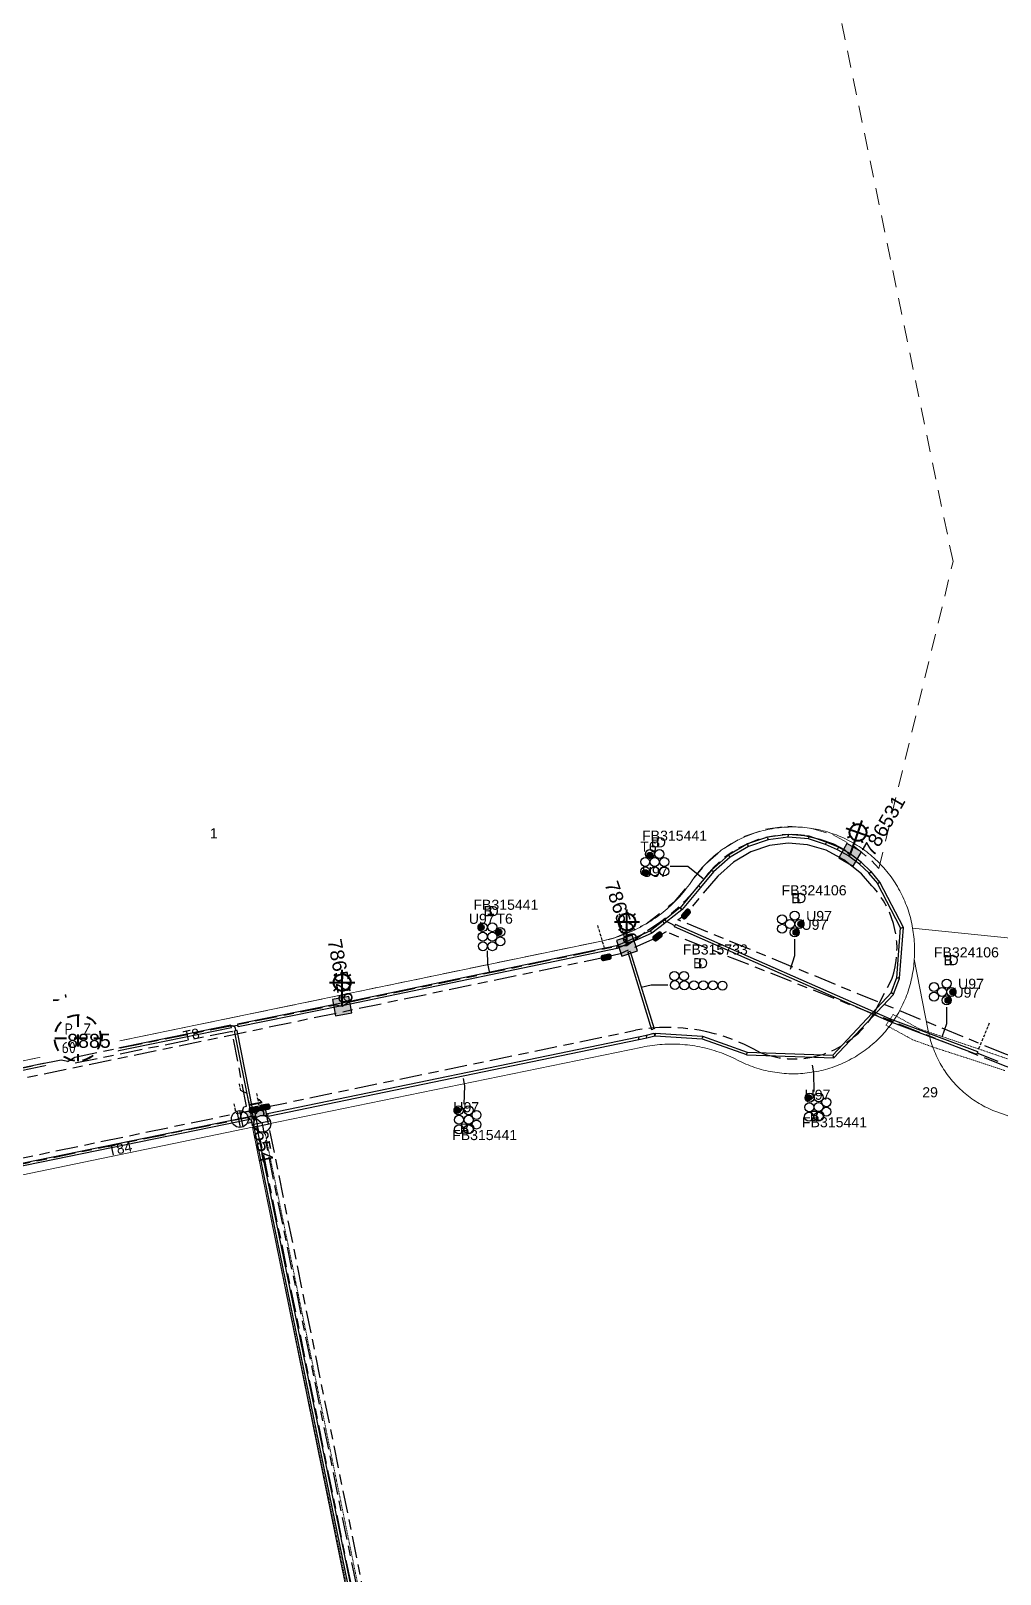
# Model space of a CAD drawing. Header units: metres. Extents: x 292510 to 295946, y 6251475 to 6256272.
# Drawn here: x 294579.1 to 294752, y 6255096.2 to 6255371.5 of the extents above; entities that cross this region are included whole.
import ezdxf
from ezdxf.enums import TextEntityAlignment as Align

# ---------------------------------------------------------------- set-up
doc = ezdxf.new("R2010")
doc.units = ezdxf.units.M
for name, pattern in [('Cable Exist UG', [8.2, 4, -1.2, 1.8, -1.2]), ('Dash', [5, 3, -2]), ('DASHED', [0.75, 0.5, -0.25]), ('HIDDEN', [0.375, 0.25, -0.125]), ('HIDDEN2', [0.1875, 0.125, -0.0625])]:
    doc.linetypes.add(name, pattern=pattern)
doc.layers.get('0').update_dxf_attribs({"color": 6})
for name, color, linetype, lineweight in [('Cadastre Developer_SP_EXT', 9, 'Continuous', 5), ('Cadastre Land Parcels_SP_EXT', 7, 'Continuous', 5), ('Cadastre Other Property_SP_EXT', 9, 'HIDDEN', 5)]:
    doc.layers.add(name, color=color, linetype=linetype, lineweight=lineweight)
for name, color, linetype in [('Duct_SP_EXT', 7, 'Continuous'), ('Equip_HV_EXT', 7, 'Continuous'), ('Equip_LV_EXT', 7, 'Continuous'), ('Equip_SL_EXT', 7, 'Continuous'), ('Equip_SP_SL_EXT', 7, 'Continuous'), ('Mains_HV_EXT', 7, 'Continuous'), ('Mains_LV_EXT', 7, 'Continuous'), ('Mains_SL_EXT', 7, 'Continuous'), ('SupportsUG_SP_LV_EXT', 7, 'Continuous'), ('SupportsUG_SP_LV_SL_EXT', 7, 'Continuous'), ('Trench_SP_EXT', 7, 'Continuous')]:
    doc.layers.add(name, color=color, linetype=linetype)
doc.layers.add('UNKNOWN_FEATURES', color=1, linetype='DASHED', plot=False)
doc.styles.add('COLUMN_LABEL', font='arial.ttf')
doc.styles.add('iecARIAL', font='arial.ttf', dxfattribs={"height": 2})
doc.styles.add('IESYMBOL1', font='isocp.shx')
doc.styles.add('POLE_LABEL', font='arial.ttf')
doc.styles.add('SLCP_LABEL', font='arial.ttf', dxfattribs={"height": 3.5})
doc.styles.get("Standard").update_dxf_attribs({"font": 'arial.ttf'})

# ---------------------------------------------------------------- blocks, each defined once
blk = doc.blocks.new('COLUMN_EXT')
blk.add_hatch(color=256).paths.add_polyline_path([(-1.49, 1.48), (-1.49, -1.49), (1.48, -1.49), (1.48, 1.48)])
blk.add_lwpolyline([(-1.49, -1.49), (1.48, -1.49), (1.48, 1.48), (-1.49, 1.48)], close=True)
for tag, height, style, flags, p in [('ASSET_NUM', 2.5, 'COLUMN_LABEL', 8, (2, 2)), ('STRUCTURE_PLANT_NUMBER', 0.2, 'POLE_LABEL', 9, (1.81, 0.03)), ('STREET_CODE', 0.2, 'COLUMN_LABEL', 9, (1.81, -0.2))]:
    blk.add_attdef(tag, text='', height=height, dxfattribs=dict(style=style, flags=flags)).set_placement(p, align=Align.MIDDLE_LEFT)
at = {"flags": 1}
blk.add_attdef('Z', (1.81, -2.35), '', height=0.2, dxfattribs=at)
at = {"flags": 9}
for tag, p in [('COLUMN_TYPE', (1.81, -0.4)), ('OWNED_BY', (1.81, -0.6)), ('STATE', (1.81, -0.8)), ('USAGE', (1.81, -1)), ('STREETNAME', (1.81, -1.6)), ('SUBURB', (1.81, -1.8)), ('LEGEND', (1.81, -1.2)), ('LOCATION', (1.81, -1.4)), ('NOTES', (1.81, -2))]:
    blk.add_attdef(tag, text='', height=0.2, dxfattribs=at).set_placement(p, align=Align.MIDDLE_LEFT)
blk = doc.blocks.new('PILLAR_EXT')
blk.add_hatch(color=256).paths.add_polyline_path([(-2.475, 0.99), (-2.475, -0.99), (2.475, -0.99), (2.475, 0.99)])
blk.add_lwpolyline([(-2.475, -0.99), (2.475, -0.99), (2.475, 0.99), (-2.475, 0.99)], close=True)
at = {"style": 'iecARIAL', "flags": 8}
blk.add_attdef('ASSET_NUM', (1.5, 3.5), '', height=2.5, dxfattribs=at)
for tag, p, flags in [('OWNED_BY', (0, -0.2), 9), ('STATE', (0, -0.4), 9), ('SUPPORT_TYPE', (0, -0.6), 9), ('STREETNAME', (0, -1.8), 9), ('SUBURB', (0, -2), 1), ('USAGE', (0, -0.8), 9), ('LEGEND', (0, -1), 9), ('LOCATION', (0, -1.2), 9), ('NOTES', (0, -1.4), 9), ('PARENT', (0, -1.6), 9)]:
    blk.add_attdef(tag, p, '', height=0.2, dxfattribs=dict(flags=flags))
blk = doc.blocks.new('DUCT_EXT')
blk.add_circle((0, 0.8), 0.8)
at = {"flags": 1}
blk.add_attdef('Z', (0, 0), '', height=0.2, dxfattribs=at)
at = {"flags": 9}
for tag, p in [('DUCT_CODE', (0, 0)), ('XSECT_TYPE', (0, -0.2)), ('STATE', (0, -0.6)), ('FB_REFERENCE', (0, -0.4)), ('NOTES', (0, -0.8))]:
    blk.add_attdef(tag, text='', height=0.2, dxfattribs=at).set_placement(p, align=Align.MIDDLE_LEFT)
blk = doc.blocks.new('SL_LANTERN_EXT')
at = {"lineweight": 40}
for p, q in [((-1.46, 5.68), (-1.06, 5.28)), ((0, 1.97), (0, 6.47)), ((1.46, 5.68), (1.06, 5.28)), ((-2.25, 4.22), (2.25, 4.22)), ((-1.46, 2.76), (-1.06, 3.16)), ((1.46, 2.76), (1.06, 3.16)), ((0, 0), (0, 2.72))]:
    blk.add_line(p, q, dxfattribs=at)
blk.add_circle((0, 4.22), 1.5, dxfattribs=at)
at = {"style": 'iecARIAL', "flags": 9}
blk.add_attdef('ASSET_NUM', (1.5, 1.5), '', height=2.5, dxfattribs=at)
for tag, p, height, flags in [('OPERATING_VOLTAGE', (0.98, -1.65), 0.2, 9), ('ORIENTATION', (0.98, -1.85), 0.2, 9), ('OWNED_BY', (0.98, -2.05), 0.2, 9), ('STATE', (0.98, -2.25), 0.2, 9), ('CONSTRUCTED_VOLTAGE', (0.98, -0.65), 0.2, 9), ('CONTROL_TYPE', (0.98, -0.85), 0.2, 9), ('LANTERN_PURPOSE', (0.98, -1.05), 0.2, 9), ('LANTERN_TYPE', (0.98, -1.25), 0.2, 9), ('NO_PHASES', (0.98, -1.45), 0.2, 9), ('USAGE', (0.98, -2.45), 0.2, 9), ('CEXIST', (0.98, -2.65), 0.2, 9), ('CNEW', (0.98, -2.85), 0.2, 9), ('LNUMBER', (2.18, -3.25), 2.5, 8), ('CNUMBER', (0.98, -3.05), 0.2, 9), ('CREMOVE', (0.98, -3.25), 0.2, 9), ('CREPLACE', (0.98, -3.45), 0.2, 9), ('LKINGHEIGHT', (0.98, -3.65), 0.2, 9), ('LBRACKET', (0.98, -3.85), 0.2, 9), ('LBRACKETVOCAB', (0.98, -4.05), 0.2, 9), ('LCATEGORY', (0.98, -4.25), 0.2, 9), ('LCHARGE1', (0.98, -4.45), 0.2, 9), ('LCHARGE1PERCENT', (0.98, -4.65), 0.2, 9), ('LCHARGE2', (0.98, -4.85), 0.2, 9), ('LCHARGE2PERCENT', (0.98, -5.05), 0.2, 9), ('LCHARGE3', (0.98, -5.25), 0.2, 9), ('LCHARGE3PERCENT', (0.98, -5.45), 0.2, 9), ('LEXIST', (0.98, -5.65), 0.2, 9), ('LLAMP', (0.98, -5.85), 0.2, 9), ('LLAMPVOCAB', (0.98, -6.05), 0.2, 9), ('LMAST', (0.98, -6.25), 0.2, 9), ('LMASTVOCAB', (0.98, -6.45), 0.2, 9), ('LNEW', (0.98, -6.65), 0.2, 9), ('LANTNUMBER', (0.98, -6.85), 0.2, 9), ('LOUTREACH', (0.98, -7.25), 0.2, 9), ('LOUTREACHVOCAB', (0.98, -7.45), 0.2, 9), ('LRATECODE', (0.98, -7.65), 0.2, 9), ('LREMOVE', (0.98, -7.85), 0.2, 9), ('LREPLACE', (0.98, -8.05), 0.2, 9), ('LTYPE', (0.98, -8.25), 0.2, 9), ('LTYPEVOCAB', (0.98, -8.45), 0.2, 9), ('STREETNAME', (0.98, -9.25), 0.2, 9), ('SUBURB', (0.98, -9.45), 0.2, 1), ('LEGEND', (0.98, -8.65), 0.2, 9), ('LOCATION', (0.98, -8.85), 0.2, 9), ('NOTES', (0.98, -9.05), 0.2, 9)]:
    blk.add_attdef(tag, p, '', height=height, dxfattribs=dict(flags=flags))
blk = doc.blocks.new('HV_STJ_EXT')
h = blk.add_hatch(color=256)
edge = h.paths.add_edge_path()
edge.add_ellipse((-0.59, 0.13), major_axis=(0.226, 0.226), ratio=1, start_angle=45, end_angle=135)
edge.add_line((-0.91, 0.13), (-0.91, -0.13))
edge.add_ellipse((-0.59, -0.13), major_axis=(0.226, 0.226), ratio=1, start_angle=135, end_angle=225)
edge.add_line((-0.59, -0.45), (0.59, -0.45))
edge.add_ellipse((0.59, -0.13), major_axis=(-0.226, 0.226), ratio=1, start_angle=135, end_angle=225)
edge.add_line((0.91, -0.13), (0.91, 0.13))
edge.add_ellipse((0.59, 0.13), major_axis=(-0.226, 0.226), ratio=1, start_angle=225, end_angle=315)
edge.add_line((0.59, 0.45), (-0.59, 0.45))
blk.add_lwpolyline([(-0.91, 0.13), (-0.91, -0.13, 0.414214), (-0.59, -0.45), (0.59, -0.45, 0.414214), (0.91, -0.13), (0.91, 0.13, 0.414214), (0.59, 0.45), (-0.59, 0.45, 0.414214)], format="xyb", close=True)
for tag, flags, p in [('ORIENTATION', 9, (1.5, 0)), ('Z', 1, (1.5, -0.8)), ('USAGE', 9, (1.5, -0.2)), ('LEGEND', 9, (1.5, -0.4)), ('NOTES', 9, (1.5, -0.6))]:
    blk.add_attdef(tag, text='', height=0.2, dxfattribs=dict(flags=flags)).set_placement(p, align=Align.MIDDLE_LEFT)
blk = doc.blocks.new('LV_UG_LINKS_CLOSED_EXT')
blk.add_wipeout([(-1.06, 1.06), (-1.18, 0.92), (-1.29, 0.76), (-1.37, 0.59), (-1.43, 0.42), (-1.48, 0.23), (-1.49, 0.05), (-1.49, -0.14), (-1.46, -0.33), (-1.41, -0.51), (-1.33, -0.68), (-1.24, -0.84), (-1.12, -0.99), (-0.99, -1.12), (-0.84, -1.24), (-0.68, -1.33), (-0.51, -1.41), (-0.33, -1.46), (-0.14, -1.49), (0.05, -1.49), (0.23, -1.48), (0.42, -1.43), (0.59, -1.37), (0.76, -1.29), (0.92, -1.18), (1.06, -1.06), (1.18, -0.92), (1.29, -0.76), (1.37, -0.59), (1.43, -0.42), (1.48, -0.23), (1.49, -0.05), (1.49, 0.14), (1.46, 0.33), (1.41, 0.51), (1.33, 0.68), (1.24, 0.84), (1.12, 0.99), (0.99, 1.12), (0.84, 1.24), (0.68, 1.33), (0.51, 1.41), (0.33, 1.46), (0.14, 1.49), (-0.05, 1.49), (-0.23, 1.48), (-0.42, 1.43), (-0.59, 1.37), (-0.76, 1.29), (-0.92, 1.18)])
for p, q in [((-0.25, -1.48), (-0.25, 1.48)), ((0.25, -1.48), (0.25, 1.48))]:
    blk.add_line(p, q)
blk.add_circle((0, 0), 1.5)
at = {"flags": 9}
for tag, p in [('ACTUAL_STATUS', (0, 0)), ('CONSTRUCTED_VOLTAGE', (0, -0.2)), ('OPERATING_VOLTAGE', (0, -0.6)), ('ORIENTATION', (0, -0.8)), ('STATE', (0, -1)), ('SWITCH_TYPE', (0, -1.2)), ('NO_PHASES', (0, -0.4)), ('USAGE', (0, -1.4)), ('NOTES', (0, -1.6))]:
    blk.add_attdef(tag, text='', height=0.2, dxfattribs=at).set_placement(p, align=Align.MIDDLE_LEFT)
at = {"flags": 1}
blk.add_attdef('Z', (0, 0), '', height=0.2, dxfattribs=at)
blk = doc.blocks.new('CABLE_LARGE_EXT')
h = blk.add_hatch(color=256)
edge = h.paths.add_edge_path()
edge.add_arc((0, 0.55), 0.55, 0, 360)
blk.add_circle((0, 0.55), 0.55)
at = {"flags": 1}
blk.add_attdef('Z', (0, 0), '', height=0.2, dxfattribs=at)
at = {"flags": 9}
for tag, p in [('COND_CODE', (0, 0)), ('STATE', (0, -0.4)), ('XSECT_SIZE', (0, -0.6)), ('FB_REFERENCE', (0, -0.2)), ('NOTES', (0, -0.8))]:
    blk.add_attdef(tag, text='', height=0.2, dxfattribs=at).set_placement(p, align=Align.MIDDLE_LEFT)
blk = doc.blocks.new('SLCP_ZELL_EXT')
blk.add_wipeout([(-0.24, 7.5), (-0.71, 7.47), (-1.17, 7.41), (-1.64, 7.32), (-2.09, 7.21), (-2.54, 7.06), (-2.98, 6.89), (-3.41, 6.69), (-3.82, 6.46), (-4.22, 6.21), (-4.6, 5.93), (-4.96, 5.63), (-5.31, 5.31), (-5.63, 4.96), (-5.93, 4.6), (-6.21, 4.22), (-6.46, 3.82), (-6.69, 3.41), (-6.89, 2.98), (-7.06, 2.54), (-7.21, 2.09), (-7.32, 1.64), (-7.41, 1.17), (-7.47, 0.71), (-7.5, 0.24), (-7.5, -0.24), (-7.47, -0.71), (-7.41, -1.17), (-7.32, -1.64), (-7.21, -2.09), (-7.06, -2.54), (-6.89, -2.98), (-6.69, -3.41), (-6.46, -3.82), (-6.21, -4.22), (-5.93, -4.6), (-5.63, -4.96), (-5.31, -5.31), (-4.96, -5.63), (-4.6, -5.93), (-4.22, -6.21), (-3.82, -6.46), (-3.41, -6.69), (-2.98, -6.89), (-2.54, -7.06), (-2.09, -7.21), (-1.64, -7.32), (-1.17, -7.41), (-0.71, -7.47), (-0.24, -7.5), (0.24, -7.5), (0.71, -7.47), (1.17, -7.41), (1.64, -7.32), (2.09, -7.21), (2.54, -7.06), (2.98, -6.89), (3.41, -6.69), (3.82, -6.46), (4.22, -6.21), (4.6, -5.93), (4.96, -5.63), (5.31, -5.31), (5.63, -4.96), (5.93, -4.6), (6.21, -4.22), (6.46, -3.82), (6.69, -3.41), (6.89, -2.98), (7.06, -2.54), (7.21, -2.09), (7.32, -1.64), (7.41, -1.17), (7.47, -0.71), (7.5, -0.24), (7.5, 0.24), (7.47, 0.71), (7.41, 1.17), (7.32, 1.64), (7.21, 2.09), (7.06, 2.54), (6.89, 2.98), (6.69, 3.41), (6.46, 3.82), (6.21, 4.22), (5.93, 4.6), (5.63, 4.96), (5.31, 5.31), (4.96, 5.63), (4.6, 5.93), (4.22, 6.21), (3.82, 6.46), (3.41, 6.69), (2.98, 6.89), (2.54, 7.06), (2.09, 7.21), (1.64, 7.32), (1.17, 7.41), (0.71, 7.47), (0.24, 7.5)])
at = {"linetype": 'Dash', "lineweight": 40, "ltscale": 0.7}
for p, q in [((0, 4.11), (0, -4.11)), ((-4.11, 0), (4.11, 0))]:
    blk.add_line(p, q, dxfattribs=at)
blk.add_circle((0, 0), 4.11, dxfattribs=at)
at = {"lineweight": 40, "style": 'IESYMBOL1'}
for s, p in [('P', (-1.6, 0)), ('Z', (1.7, 0)), ('60', (-1.61, -3.31))]:
    blk.add_text(s, height=2, dxfattribs=at).set_placement(p, align=Align.BOTTOM_CENTER)
at = {"style": 'SLCP_LABEL'}
for tag, height, flags, p in [('ASSET_NUM', 2.5, 8, (2, 2)), ('STREET_CODE', 0.2, 9, (0, -0.2))]:
    blk.add_attdef(tag, text='', height=height, dxfattribs=dict(at, flags=flags)).set_placement(p, align=Align.MIDDLE_LEFT)
at = {"flags": 1}
blk.add_attdef('Z', (0, 0), '', height=0.2, dxfattribs=at)
at = {"flags": 9}
for tag, p in [('CONSTRUCTED_VOLTAGE', (0, -0.4)), ('CONTROL_TYPE', (0, -0.6)), ('OPERATING_VOLTAGE', (0, -1)), ('ORIENTATION', (0, -1.2)), ('OWNED_BY', (0, -1.4)), ('STATE', (0, -2)), ('NO_PHASES', (0, -0.8)), ('USAGE', (0, -1.6)), ('LOCATION', (0, -1.8)), ('NOTES', (0, -2.2))]:
    blk.add_attdef(tag, text='', height=0.2, dxfattribs=at).set_placement(p, align=Align.MIDDLE_LEFT)

msp = doc.modelspace()

# ---------------------------------------------------------------- linework, layer by layer
at = {"layer": 'Cadastre Developer_SP_EXT', "linetype": 'Dash'}
msp.add_lwpolyline([(294395.44, 6255437.44), (294446.78, 6255182.6), (294446.78, 6255182.6, 0.364649), (294471.38, 6255165.77), (294471.38, 6255165.77), (294680.88, 6255209.16), (294683.21, 6255209.72), (294688.83, 6255212.22), (294693.84, 6255216.16), (294699.43, 6255222.86), (294702.66, 6255225.69), (294706.27, 6255227.81), (294710.13, 6255229.14), (294714.13, 6255229.65), (294718.15, 6255229.32), (294722.06, 6255228.15), (294725.76, 6255226.19), (294729.11, 6255223.5), (294730.33, 6255222.11), (294743.57, 6255276.87), (294743.57, 6255276.87), (294716.58, 6255407.29)], format="xyb", dxfattribs=at)
at = {"layer": 'Cadastre Land Parcels_SP_EXT', "linetype": 'Continuous'}
for points in [[(294472.19, 6255165.98), (294680.88, 6255209.16), (294681.33, 6255209.26), (294681.77, 6255209.36), (294682.21, 6255209.47), (294682.65, 6255209.59), (294683.08, 6255209.71), (294683.52, 6255209.85), (294683.95, 6255209.99), (294684.37, 6255210.14), (294684.8, 6255210.3), (294685.22, 6255210.46), (294685.64, 6255210.63), (294686.06, 6255210.81), (294686.47, 6255211), (294686.88, 6255211.19), (294687.29, 6255211.39), (294687.69, 6255211.6), (294688.09, 6255211.81), (294688.49, 6255212.04), (294688.88, 6255212.26), (294689.27, 6255212.5), (294689.65, 6255212.74), (294690.03, 6255212.99), (294690.41, 6255213.25), (294690.78, 6255213.51), (294691.14, 6255213.78), (294691.5, 6255214.05), (294691.86, 6255214.33), (294692.21, 6255214.62), (294692.55, 6255214.91), (294692.9, 6255215.21), (294693.23, 6255215.52), (294693.56, 6255215.83), (294693.88, 6255216.15), (294694.2, 6255216.47), (294694.52, 6255216.8), (294694.82, 6255217.13), (294695.13, 6255217.47), (294695.42, 6255217.81), (294695.71, 6255218.16), (294695.99, 6255218.52), (294696.27, 6255218.88), (294696.54, 6255219.24), (294696.81, 6255219.61), (294697.06, 6255219.98), (294697.3, 6255220.32), (294697.54, 6255220.66), (294697.79, 6255221), (294698.04, 6255221.32), (294698.31, 6255221.65), (294698.57, 6255221.96), (294698.85, 6255222.28), (294699.13, 6255222.59), (294699.41, 6255222.89), (294699.7, 6255223.18), (294700, 6255223.48), (294700.3, 6255223.76), (294700.61, 6255224.04), (294700.92, 6255224.31), (294701.24, 6255224.58), (294701.56, 6255224.84), (294701.89, 6255225.1), (294702.22, 6255225.35), (294702.56, 6255225.59), (294702.9, 6255225.82), (294703.25, 6255226.05), (294703.6, 6255226.28), (294703.96, 6255226.49), (294704.32, 6255226.7), (294704.68, 6255226.9), (294705.05, 6255227.1), (294705.42, 6255227.28), (294705.79, 6255227.47), (294706.17, 6255227.64), (294706.55, 6255227.8), (294706.93, 6255227.96), (294707.32, 6255228.11), (294707.71, 6255228.26), (294708.1, 6255228.39), (294708.5, 6255228.52), (294708.9, 6255228.64), (294709.3, 6255228.76), (294709.7, 6255228.86), (294710.1, 6255228.96), (294710.51, 6255229.05), (294710.91, 6255229.14), (294711.32, 6255229.21), (294711.73, 6255229.28), (294712.14, 6255229.34), (294712.56, 6255229.39), (294712.97, 6255229.43), (294713.38, 6255229.47), (294713.8, 6255229.49), (294714.21, 6255229.51), (294714.63, 6255229.52), (294715.05, 6255229.53), (294715.46, 6255229.52), (294715.88, 6255229.51), (294716.29, 6255229.49), (294716.71, 6255229.46), (294717.12, 6255229.42), (294717.53, 6255229.38), (294717.95, 6255229.33), (294718.36, 6255229.27), (294718.77, 6255229.2), (294719.17, 6255229.12), (294719.58, 6255229.04), (294719.99, 6255228.95), (294720.39, 6255228.85), (294720.79, 6255228.74), (294721.19, 6255228.62), (294721.59, 6255228.5), (294721.98, 6255228.37), (294722.38, 6255228.24), (294722.77, 6255228.09), (294723.15, 6255227.94), (294723.54, 6255227.78), (294723.92, 6255227.61), (294724.29, 6255227.44), (294724.67, 6255227.25), (294725.04, 6255227.06), (294725.4, 6255226.87), (294725.77, 6255226.67), (294726.13, 6255226.46), (294726.48, 6255226.24), (294726.83, 6255226.02), (294727.18, 6255225.79), (294727.52, 6255225.55), (294727.85, 6255225.31), (294728.19, 6255225.06), (294728.51, 6255224.8), (294728.84, 6255224.54), (294729.15, 6255224.27), (294729.47, 6255224), (294729.77, 6255223.71), (294730.07, 6255223.43), (294730.37, 6255223.14), (294730.66, 6255222.84), (294730.94, 6255222.53), (294731.22, 6255222.23), (294731.49, 6255221.91), (294731.76, 6255221.59), (294732.02, 6255221.27), (294732.27, 6255220.94), (294732.52, 6255220.61), (294732.76, 6255220.27), (294733, 6255219.93), (294733.23, 6255219.58), (294733.45, 6255219.23), (294733.66, 6255218.87), (294733.87, 6255218.51), (294734.07, 6255218.15), (294734.26, 6255217.78), (294734.45, 6255217.41), (294734.63, 6255217.03), (294734.8, 6255216.65), (294734.97, 6255216.27), (294735.12, 6255215.89), (294735.27, 6255215.5), (294735.42, 6255215.11), (294735.55, 6255214.72), (294735.68, 6255214.32), (294735.8, 6255213.92), (294735.91, 6255213.52), (294736.02, 6255213.12), (294736.11, 6255212.72), (294736.2, 6255212.31), (294736.28, 6255211.9), (294736.36, 6255211.49), (294766.08, 6255208.45)], [(294766.08, 6255208.45), (294736.36, 6255211.49), (294736.42, 6255211.1), (294736.48, 6255210.7), (294736.54, 6255210.31), (294736.58, 6255209.91), (294736.62, 6255209.51), (294736.65, 6255209.11), (294736.68, 6255208.71), (294736.69, 6255208.31), (294736.7, 6255207.91), (294736.71, 6255207.51), (294736.7, 6255207.11), (294736.69, 6255206.71), (294736.67, 6255206.31), (294736.65, 6255205.91), (294739.16, 6255193.16), (294739.24, 6255192.78), (294739.32, 6255192.4), (294739.41, 6255192.02), (294739.51, 6255191.65), (294739.62, 6255191.27), (294739.73, 6255190.9), (294739.86, 6255190.53), (294739.98, 6255190.17), (294740.12, 6255189.8), (294740.27, 6255189.44), (294740.42, 6255189.08), (294740.57, 6255188.73), (294740.74, 6255188.38), (294740.91, 6255188.03), (294741.09, 6255187.68), (294741.28, 6255187.34), (294741.47, 6255187.01), (294741.67, 6255186.67), (294741.88, 6255186.34), (294742.09, 6255186.02), (294742.31, 6255185.7), (294742.53, 6255185.38), (294742.77, 6255185.07), (294743, 6255184.76), (294743.25, 6255184.46), (294743.5, 6255184.17), (294743.76, 6255183.87), (294744.02, 6255183.59), (294744.29, 6255183.31), (294744.56, 6255183.03), (294744.84, 6255182.76), (294745.12, 6255182.5), (294745.41, 6255182.24), (294745.71, 6255181.98), (294746.01, 6255181.74), (294746.31, 6255181.5), (294746.62, 6255181.26), (294746.94, 6255181.03), (294747.26, 6255180.81), (294747.58, 6255180.6), (294747.91, 6255180.39), (294748.24, 6255180.19), (294748.58, 6255179.99), (294748.92, 6255179.8), (294749.26, 6255179.62), (294749.61, 6255179.45), (294749.96, 6255179.28), (294750.31, 6255179.12), (294750.67, 6255178.96), (294751.03, 6255178.82), (294751.39, 6255178.68), (294776.62, 6255169.67)], [(294776.62, 6255169.67), (294751.39, 6255178.68), (294751.03, 6255178.82), (294750.67, 6255178.96), (294750.31, 6255179.12), (294749.96, 6255179.28), (294749.61, 6255179.45), (294749.26, 6255179.62), (294748.92, 6255179.8), (294748.58, 6255179.99), (294748.24, 6255180.19), (294747.91, 6255180.39), (294747.58, 6255180.6), (294747.26, 6255180.81), (294746.94, 6255181.03), (294746.62, 6255181.26), (294746.31, 6255181.5), (294746.01, 6255181.74), (294745.71, 6255181.98), (294745.41, 6255182.24), (294745.12, 6255182.5), (294744.84, 6255182.76), (294744.56, 6255183.03), (294744.29, 6255183.31), (294744.02, 6255183.59), (294743.76, 6255183.87), (294743.5, 6255184.17), (294743.25, 6255184.46), (294743, 6255184.76), (294742.77, 6255185.07), (294742.53, 6255185.38), (294742.31, 6255185.7), (294742.09, 6255186.02), (294741.88, 6255186.34), (294741.67, 6255186.67), (294741.47, 6255187.01), (294741.28, 6255187.34), (294741.09, 6255187.68), (294740.91, 6255188.03), (294740.74, 6255188.38), (294740.57, 6255188.73), (294740.42, 6255189.08), (294740.27, 6255189.44), (294740.12, 6255189.8), (294739.98, 6255190.17), (294739.86, 6255190.53), (294739.73, 6255190.9), (294739.62, 6255191.27), (294739.51, 6255191.65), (294739.41, 6255192.02), (294739.32, 6255192.4), (294739.24, 6255192.78), (294739.16, 6255193.16), (294736.65, 6255205.91), (294736.62, 6255205.5), (294736.59, 6255205.08), (294736.55, 6255204.67), (294736.5, 6255204.26), (294736.44, 6255203.85), (294736.37, 6255203.44), (294736.3, 6255203.03), (294736.22, 6255202.63), (294736.13, 6255202.22), (294736.03, 6255201.82), (294735.92, 6255201.42), (294735.81, 6255201.02), (294735.69, 6255200.62), (294735.56, 6255200.23), (294735.43, 6255199.84), (294735.29, 6255199.45), (294735.13, 6255199.06), (294734.98, 6255198.68), (294734.81, 6255198.3), (294734.64, 6255197.92), (294734.46, 6255197.55), (294734.27, 6255197.18), (294734.08, 6255196.81), (294733.88, 6255196.45), (294733.67, 6255196.09), (294733.46, 6255195.74), (294733.24, 6255195.39), (294733.01, 6255195.04), (294732.77, 6255194.7), (294732.53, 6255194.36), (294732.29, 6255194.03), (294732.03, 6255193.7), (294731.77, 6255193.38), (294731.51, 6255193.06), (294731.23, 6255192.75), (294730.96, 6255192.44), (294730.67, 6255192.14), (294730.38, 6255191.84), (294730.09, 6255191.55), (294729.79, 6255191.27), (294729.48, 6255190.99), (294729.17, 6255190.72), (294728.85, 6255190.45), (294728.53, 6255190.19), (294728.2, 6255189.93), (294727.87, 6255189.68), (294727.54, 6255189.44), (294727.19, 6255189.21), (294726.85, 6255188.98), (294726.5, 6255188.76), (294726.15, 6255188.54), (294725.79, 6255188.33), (294725.43, 6255188.13), (294725.06, 6255187.93), (294724.69, 6255187.75), (294724.32, 6255187.57), (294723.94, 6255187.39), (294723.56, 6255187.23), (294723.18, 6255187.07), (294722.79, 6255186.92), (294722.4, 6255186.77), (294722.01, 6255186.64), (294721.62, 6255186.51), (294721.22, 6255186.38), (294720.83, 6255186.27), (294720.43, 6255186.16), (294720.02, 6255186.07), (294719.62, 6255185.98), (294719.21, 6255185.89), (294718.81, 6255185.82), (294718.4, 6255185.75), (294717.99, 6255185.69), (294717.58, 6255185.64), (294717.16, 6255185.59), (294716.75, 6255185.56), (294716.34, 6255185.53), (294715.92, 6255185.51), (294715.51, 6255185.5), (294715.09, 6255185.5), (294714.68, 6255185.5), (294714.27, 6255185.51), (294713.85, 6255185.53), (294713.44, 6255185.56), (294713.03, 6255185.6), (294712.61, 6255185.64), (294712.2, 6255185.69), (294711.79, 6255185.75), (294711.38, 6255185.82), (294710.98, 6255185.89), (294710.57, 6255185.97), (294710.17, 6255186.07), (294709.76, 6255186.16), (294709.36, 6255186.27), (294708.97, 6255186.38), (294708.57, 6255186.51), (294708.18, 6255186.63), (294707.78, 6255186.77), (294707.4, 6255186.92), (294707.01, 6255187.07), (294706.63, 6255187.23), (294706.25, 6255187.39), (294705.87, 6255187.57), (294705.5, 6255187.75), (294705.13, 6255187.93), (294704.73, 6255188.13), (294704.33, 6255188.33), (294703.92, 6255188.52), (294703.51, 6255188.7), (294703.1, 6255188.87), (294702.68, 6255189.04), (294702.26, 6255189.2), (294701.84, 6255189.35), (294701.42, 6255189.49), (294700.99, 6255189.63), (294700.56, 6255189.76), (294700.13, 6255189.88), (294699.7, 6255190), (294699.26, 6255190.1), (294698.83, 6255190.2), (294698.39, 6255190.29), (294697.95, 6255190.38), (294697.51, 6255190.45), (294697.07, 6255190.52), (294696.62, 6255190.58), (294696.18, 6255190.64), (294695.73, 6255190.68), (294695.29, 6255190.72), (294694.84, 6255190.75), (294694.39, 6255190.77), (294693.95, 6255190.79), (294693.5, 6255190.79), (294693.05, 6255190.79), (294692.6, 6255190.78), (294692.16, 6255190.77), (294691.71, 6255190.74), (294691.26, 6255190.71), (294690.82, 6255190.67), (294690.37, 6255190.62), (294689.93, 6255190.56), (294689.48, 6255190.5), (294689.04, 6255190.43), (294688.6, 6255190.35), (294688.16, 6255190.26), (294618.62, 6255175.94), (294681.22, 6254867.43)], [(294458.92, 6254822.02), (294681.22, 6254867.43), (294618.62, 6255175.94), (294618.62, 6255175.94), (294476.15, 6255146.4), (294475.59, 6255146.29), (294475.03, 6255146.18), (294474.46, 6255146.08), (294473.89, 6255145.99), (294473.32, 6255145.91), (294472.75, 6255145.84), (294472.18, 6255145.77), (294471.61, 6255145.71), (294471.04, 6255145.66), (294470.47, 6255145.62)]]:
    msp.add_lwpolyline(points, dxfattribs=at)
at = {"layer": 'Cadastre Other Property_SP_EXT', "linetype": 'HIDDEN2'}
msp.add_lwpolyline([(294753.95, 6255187.93), (294747.16, 6255190.25), (294737.53, 6255193.51), (294732.9, 6255196.08), (294732.9, 6255196.08), (294731.62, 6255194.15), (294736.41, 6255191.55), (294740.11, 6255190.21), (294746.74, 6255188.07), (294752.93, 6255186.02)], dxfattribs=at)
msp.add_lwpolyline([(294620.58, 6255176.34), (294618.62, 6255175.94), (294657.25, 6254987.72), (294661.37, 6254970.02), (294677.7, 6254953.64), (294678.88, 6254948.28), (294687.89, 6254950.15), (294685.83, 6254960.04), (294676.85, 6254958.16), (294677, 6254957.21), (294663.19, 6254971.03), (294659.21, 6254988.16), (294620.58, 6255176.34)], close=True, dxfattribs=at)
at = {"layer": 'Duct_SP_EXT'}
for p, q in [((294710.46, 6255227.71), (294706.88, 6255226.48)), ((294710.57, 6255227.24), (294707.08, 6255226.04)), ((294714.16, 6255228.18), (294710.46, 6255227.71)), ((294710.46, 6255227.71), (294710.52, 6255227.48)), ((294710.57, 6255227.24), (294710.52, 6255227.48)), ((294714.17, 6255227.7), (294710.57, 6255227.24)), ((294717.88, 6255227.87), (294714.16, 6255228.18)), ((294714.16, 6255228.18), (294714.17, 6255227.94)), ((294714.17, 6255227.7), (294714.17, 6255227.94)), ((294717.78, 6255227.4), (294714.17, 6255227.7)), ((294717.78, 6255227.4), (294717.83, 6255227.64)), ((294720.8, 6255226.36), (294717.78, 6255227.4)), ((294717.88, 6255227.87), (294717.83, 6255227.64)), ((294720.97, 6255226.81), (294717.88, 6255227.87)), ((294703.52, 6255224.51), (294700.48, 6255221.84)), ((294706.88, 6255226.48), (294703.52, 6255224.51)), ((294703.52, 6255224.51), (294703.66, 6255224.31)), ((294703.8, 6255224.12), (294703.66, 6255224.31)), ((294707.08, 6255226.04), (294703.8, 6255224.12)), ((294706.88, 6255226.48), (294706.98, 6255226.26)), ((294707.08, 6255226.04), (294706.98, 6255226.26)), ((294720.8, 6255226.36), (294720.88, 6255226.59)), ((294722.94, 6255225.46), (294720.8, 6255226.36)), ((294720.97, 6255226.81), (294720.88, 6255226.59)), ((294723.15, 6255225.89), (294720.97, 6255226.81)), ((294722.94, 6255225.46), (294723.04, 6255225.67)), ((294725.04, 6255224.29), (294722.94, 6255225.46)), ((294723.15, 6255225.89), (294723.04, 6255225.67)), ((294725.27, 6255224.71), (294723.15, 6255225.89)), ((294725.01, 6255224.32), (294725.16, 6255224.5)), ((294726.87, 6255222.86), (294725.01, 6255224.32)), ((294725.04, 6255224.29), (294725.16, 6255224.5)), ((294725.27, 6255224.71), (294725.16, 6255224.5)), ((294725.31, 6255224.69), (294725.16, 6255224.5)), ((294727.18, 6255223.22), (294725.31, 6255224.69)), ((294700.48, 6255221.84), (294698.18, 6255219.05)), ((294700.48, 6255221.84), (294700.65, 6255221.67)), ((294700.82, 6255221.5), (294700.65, 6255221.67)), ((294703.8, 6255224.12), (294700.82, 6255221.5)), ((294726.87, 6255222.86), (294727.02, 6255223.04)), ((294728.59, 6255221.26), (294726.87, 6255222.86)), ((294727.18, 6255223.22), (294727.02, 6255223.04)), ((294728.93, 6255221.59), (294727.18, 6255223.22)), ((294728.93, 6255221.59), (294728.76, 6255221.42)), ((294728.94, 6255221.58), (294728.76, 6255221.42)), ((294728.94, 6255221.58), (294728.93, 6255221.59)), ((294730.53, 6255219.68), (294728.94, 6255221.58)), ((294698.18, 6255219.05), (294694.87, 6255215.12)), ((294698.18, 6255219.05), (294698.37, 6255218.89)), ((294698.55, 6255218.74), (294698.37, 6255218.89)), ((294700.82, 6255221.5), (294698.55, 6255218.74)), ((294728.58, 6255221.27), (294728.76, 6255221.42)), ((294730.13, 6255219.41), (294728.58, 6255221.27)), ((294728.58, 6255221.27), (294728.59, 6255221.26)), ((294728.59, 6255221.26), (294728.76, 6255221.42)), ((294730.11, 6255219.44), (294730.33, 6255219.55)), ((294734.22, 6255211.5), (294730.11, 6255219.44)), ((294730.11, 6255219.44), (294730.13, 6255219.41)), ((294730.13, 6255219.41), (294730.33, 6255219.55)), ((294730.53, 6255219.68), (294730.33, 6255219.55)), ((294730.54, 6255219.66), (294730.33, 6255219.55)), ((294730.54, 6255219.66), (294730.53, 6255219.68)), ((294734.71, 6255211.6), (294730.54, 6255219.66)), ((294698.55, 6255218.74), (294695.23, 6255214.81)), ((294694.86, 6255215.11), (294692.14, 6255212.97)), ((294695.19, 6255214.76), (294692.44, 6255212.59)), ((294694.87, 6255215.12), (294694.86, 6255215.11)), ((294694.86, 6255215.11), (294695.03, 6255214.93)), ((294694.87, 6255215.12), (294695.05, 6255214.96)), ((294694.87, 6255215.12), (294695.05, 6255214.96)), ((294695.19, 6255214.76), (294695.03, 6255214.93)), ((294695.23, 6255214.81), (294695.05, 6255214.96)), ((294695.23, 6255214.81), (294695.05, 6255214.96)), ((294695.23, 6255214.81), (294695.19, 6255214.76)), ((294689.59, 6255210.96), (294685.25, 6255209.03)), ((294689.84, 6255210.55), (294685.45, 6255208.59)), ((294691.79, 6255212.69), (294689.59, 6255210.96)), ((294689.59, 6255210.96), (294689.72, 6255210.75)), ((294689.84, 6255210.55), (294689.72, 6255210.75)), ((294692.08, 6255212.31), (294689.84, 6255210.55)), ((294692.14, 6255212.97), (294691.79, 6255212.69)), ((294691.79, 6255212.69), (294691.93, 6255212.5)), ((294691.79, 6255212.69), (294691.93, 6255212.5)), ((294692.08, 6255212.31), (294691.93, 6255212.5)), ((294692.08, 6255212.31), (294691.93, 6255212.5)), ((294692.44, 6255212.59), (294692.08, 6255212.31)), ((294692.14, 6255212.97), (294692.29, 6255212.78)), ((294692.14, 6255212.97), (294692.29, 6255212.78)), ((294692.44, 6255212.59), (294692.29, 6255212.78)), ((294692.44, 6255212.59), (294692.29, 6255212.78)), ((294693.86, 6255211.68), (294693.96, 6255211.9)), ((294732.23, 6255194.8), (294693.86, 6255211.68)), ((294694.06, 6255212.12), (294693.96, 6255211.9)), ((294732.41, 6255195.25), (294694.06, 6255212.12)), ((294733.56, 6255202.63), (294734.22, 6255211.5)), ((294734.03, 6255202.53), (294734.71, 6255211.6)), ((294734.22, 6255211.5), (294734.47, 6255211.55)), ((294734.71, 6255211.6), (294734.47, 6255211.55)), ((294683.54, 6255208.3), (294634.52, 6255198.08)), ((294683.69, 6255207.84), (294634.62, 6255197.61)), ((294685.26, 6255209.03), (294683.54, 6255208.3)), ((294683.54, 6255208.3), (294683.62, 6255208.07)), ((294683.69, 6255207.84), (294683.62, 6255208.07)), ((294685.44, 6255208.59), (294683.69, 6255207.84)), ((294685.25, 6255209.03), (294685.35, 6255208.81)), ((294685.26, 6255209.03), (294685.35, 6255208.81)), ((294685.44, 6255208.59), (294685.35, 6255208.81)), ((294685.45, 6255208.59), (294685.35, 6255208.81)), ((294685.54, 6255207.18), (294685.77, 6255207.25)), ((294685.54, 6255207.18), (294689.79, 6255193.37)), ((294686, 6255207.32), (294685.77, 6255207.25)), ((294686, 6255207.32), (294690.25, 6255193.51)), ((294732.55, 6255199.95), (294733.57, 6255202.66)), ((294732.97, 6255199.69), (294734.02, 6255202.5)), ((294733.57, 6255202.66), (294733.56, 6255202.63)), ((294733.56, 6255202.63), (294733.8, 6255202.58)), ((294733.57, 6255202.66), (294733.8, 6255202.58)), ((294734.02, 6255202.5), (294733.8, 6255202.58)), ((294734.03, 6255202.53), (294733.8, 6255202.58)), ((294734.02, 6255202.5), (294734.03, 6255202.53)), ((294722.11, 6255188.81), (294732.59, 6255199.98)), ((294722.31, 6255188.33), (294732.94, 6255199.66)), ((294732.59, 6255199.98), (294732.55, 6255199.95)), ((294732.55, 6255199.95), (294732.76, 6255199.82)), ((294732.59, 6255199.98), (294732.76, 6255199.82)), ((294732.94, 6255199.66), (294732.76, 6255199.82)), ((294732.97, 6255199.69), (294732.76, 6255199.82)), ((294732.94, 6255199.66), (294732.97, 6255199.69)), ((294634.47, 6255198.07), (294615.96, 6255194.36)), ((294634.56, 6255197.6), (294616.05, 6255193.89)), ((294634.47, 6255198.07), (294634.52, 6255197.83)), ((294634.52, 6255198.08), (294634.57, 6255197.84)), ((294634.56, 6255197.6), (294634.52, 6255197.83)), ((294634.62, 6255197.61), (294634.57, 6255197.84)), ((294614.76, 6255194.16), (294585.66, 6255188.23)), ((294614.76, 6255194.16), (294614.81, 6255193.93)), ((294615.96, 6255194.36), (294616, 6255194.12)), ((294616.05, 6255193.89), (294616, 6255194.12)), ((294732.23, 6255194.8), (294732.32, 6255195.03)), ((294747.81, 6255188.94), (294732.23, 6255194.8)), ((294732.41, 6255195.25), (294732.32, 6255195.03)), ((294747.97, 6255189.39), (294732.41, 6255195.25)), ((294614.86, 6255193.69), (294585.75, 6255187.76)), ((294614.86, 6255193.69), (294614.81, 6255193.93)), ((294615.43, 6255193.15), (294615.66, 6255193.2)), ((294615.9, 6255193.24), (294615.66, 6255193.2)), ((294687.45, 6255192.08), (294688.87, 6255192.35)), ((294687.45, 6255192.08), (294687.45, 6255192.08)), ((294687.45, 6255192.08), (294687.5, 6255191.84)), ((294687.45, 6255192.08), (294687.5, 6255191.84)), ((294687.54, 6255191.61), (294687.5, 6255191.84)), ((294687.54, 6255191.61), (294687.5, 6255191.84)), ((294687.54, 6255191.61), (294688.98, 6255191.89)), ((294687.54, 6255191.61), (294687.54, 6255191.61)), ((294688.87, 6255192.35), (294690.27, 6255192.71)), ((294688.87, 6255192.35), (294688.92, 6255192.12)), ((294688.98, 6255191.89), (294688.92, 6255192.12)), ((294688.98, 6255191.89), (294690.39, 6255192.25)), ((294689.79, 6255193.37), (294690.02, 6255193.44)), ((294690.25, 6255193.51), (294690.02, 6255193.44)), ((294690.27, 6255192.71), (294690.33, 6255192.48)), ((294690.39, 6255192.25), (294690.33, 6255192.48)), ((294690.43, 6255192.26), (294690.44, 6255192.5)), ((294690.43, 6255192.26), (294698.81, 6255191.74)), ((294690.46, 6255192.74), (294690.44, 6255192.5)), ((294690.46, 6255192.74), (294698.9, 6255192.21)), ((294698.81, 6255191.74), (294698.86, 6255191.98)), ((294698.81, 6255191.74), (294706.71, 6255188.9)), ((294698.9, 6255192.21), (294698.86, 6255191.98)), ((294698.9, 6255192.21), (294706.87, 6255189.36)), ((294706.71, 6255188.9), (294706.79, 6255189.13)), ((294706.71, 6255188.9), (294706.74, 6255188.89)), ((294706.74, 6255188.89), (294706.79, 6255189.13)), ((294706.74, 6255188.89), (294722.31, 6255188.33)), ((294706.84, 6255189.37), (294706.79, 6255189.13)), ((294706.87, 6255189.36), (294706.79, 6255189.13)), ((294706.87, 6255189.36), (294706.84, 6255189.37)), ((294706.84, 6255189.37), (294722.11, 6255188.81)), ((294722.11, 6255188.81), (294722.21, 6255188.57)), ((294722.31, 6255188.33), (294722.21, 6255188.57)), ((294747.81, 6255188.94), (294747.89, 6255189.17)), ((294747.97, 6255189.39), (294747.89, 6255189.17)), ((294585.47, 6255188.2), (294537.72, 6255178.18)), ((294585.56, 6255187.73), (294537.82, 6255177.71)), ((294585.47, 6255188.2), (294585.51, 6255187.96)), ((294585.56, 6255187.73), (294585.51, 6255187.96)), ((294585.66, 6255188.23), (294585.71, 6255188)), ((294585.75, 6255187.76), (294585.71, 6255188))]:
    msp.add_line(p, q, dxfattribs=at)
for points in [[(294693.13, 6255222.55), (294696.28, 6255222.55), (294699.02, 6255220.3)], [(294715.31, 6255209.49), (294715.31, 6255206.52), (294714.5, 6255204.11)], [(294660.5, 6255207.44), (294660.52, 6255205.09), (294660.81, 6255203.71)], [(294692.68, 6255201.29), (294689.74, 6255201.32), (294687.96, 6255200.9)], [(294742.42, 6255197.39), (294742.42, 6255194.41), (294741.6, 6255192.01)], [(294718.82, 6255182.32), (294718.75, 6255185.68), (294718.49, 6255187)], [(294656.38, 6255180.05), (294656.47, 6255183.35), (294656.23, 6255184.66)], [(294656.38, 6255180.05), (294656.47, 6255183.35), (294656.23, 6255184.66)]]:
    msp.add_lwpolyline(points, dxfattribs=at)
at = {"layer": 'Mains_HV_EXT', "linetype": 'Cable Exist UG'}
for points in [[(294887.21, 6255205.7), (294885.5, 6255205.71), (294880.46, 6255201.09), (294843.43, 6255193.92), (294788.38, 6255182.51), (294770.7, 6255183.19), (294752.94, 6255188.98), (294694.48, 6255212.95), (294695.93, 6255213.99)], [(294887.19, 6255205.74), (294886.98, 6255203.85), (294883.74, 6255199.76), (294881.58, 6255199.27), (294880.71, 6255199.1), (294880.71, 6255199.1), (294840.98, 6255191.41), (294788.55, 6255180.5), (294770.35, 6255181.21), (294752.89, 6255186.84), (294692.41, 6255210.79), (294690.86, 6255210)], [(294690.86, 6255210), (294690.39, 6255209.63), (294684.18, 6255206.87), (294681.7, 6255206.28)]]:
    msp.add_lwpolyline(points, dxfattribs=at)
at = {"layer": 'Mains_SL_EXT', "linetype": 'Cable Exist UG'}
msp.add_lwpolyline([(294685.38, 6255208.4), (294689.06, 6255211.05), (294689.06, 6255211.05, 0.101655), (294700.11, 6255221.47), (294700.11, 6255221.47, -0.250392), (294717.1, 6255228.02), (294717.1, 6255228.02), (294719.79, 6255227.34), (294722.22, 6255226.49), (294724.25, 6255225.44), (294725.16, 6255224.5)], format="xyb", dxfattribs=at)
msp.add_lwpolyline([(294634.61, 6255197.54), (294635.71, 6255198.26), (294635.71, 6255198.26), (294683.56, 6255208.26), (294685.41, 6255208.35)], dxfattribs=at)
at = {"layer": 'Trench_SP_EXT', "linetype": 'Cable Exist UG'}
for points in [[(294693.96, 6255211.9), (294692.29, 6255212.78)], [(294616, 6255194.12), (294614.81, 6255193.93)], [(294747.83, 6255189.21), (294752.31, 6255187.43)], [(294618.46, 6255178.97), (294618.67, 6255177.9)], [(294619.11, 6255176.04), (294618.78, 6255177.68)], [(294619.25, 6255177.79), (294621.34, 6255178.18)]]:
    msp.add_lwpolyline(points, dxfattribs=at)
msp.add_lwpolyline([(294615.66, 6255193.2), (294615.6, 6255193.55), (294615.6, 6255193.55, 0.415448), (294615, 6255193.96), (294615, 6255193.96), (294614.81, 6255193.93)], format="xyb", dxfattribs=at)
at = {"layer": 'UNKNOWN_FEATURES'}
for points in [[(294680.15, 6255211.97), (294681.45, 6255207.63)], [(294685.41, 6255208.35), (294683.99, 6255213.12)], [(294750.04, 6255194.53), (294748.03, 6255189.71)], [(294618.44, 6255177.96), (294617.82, 6255181.14), (294617.65, 6255181.98), (294616.55, 6255182.48), (294616.26, 6255183.72)], [(294619.33, 6255182), (294619.51, 6255181.08), (294619.84, 6255179.37), (294618.8, 6255177.51), (294619.11, 6255176.04)], [(294615.3, 6255180.13), (294615.59, 6255178.62), (294618.32, 6255177.4), (294618.62, 6255175.94)]]:
    msp.add_lwpolyline(points, dxfattribs=at)

# ---------------------------------------------------------------- block references
at = {"layer": 'Duct_SP_EXT'}
for name, p in [('DUCT_EXT', (294689.51, 6255223.88)), ('CABLE_LARGE_EXT', (294689.51, 6255223.88)), ('DUCT_EXT', (294691.2, 6255223.88)), ('DUCT_EXT', (294688.66, 6255222.49)), ('DUCT_EXT', (294688.66, 6255220.8)), ('CABLE_LARGE_EXT', (294688.66, 6255220.8)), ('DUCT_EXT', (294690.36, 6255222.48)), ('DUCT_EXT', (294690.36, 6255220.79)), ('DUCT_EXT', (294692.06, 6255222.48)), ('DUCT_EXT', (294692.06, 6255220.78)), ('DUCT_EXT', (294693.87, 6255202.14)), ('DUCT_EXT', (294695.58, 6255202.12)), ('DUCT_EXT', (294693.95, 6255200.51)), ('DUCT_EXT', (294695.64, 6255200.48)), ('DUCT_EXT', (294697.35, 6255200.46)), ('DUCT_EXT', (294699.02, 6255200.47)), ('DUCT_EXT', (294700.74, 6255200.45)), ('DUCT_EXT', (294702.45, 6255200.43))]:
    msp.add_blockref(name, p, dxfattribs=at)
for name, p, rotation in [('DUCT_EXT', (294713.88, 6255213.05), 90), ('DUCT_EXT', (294716.13, 6255213.7), 90), ('DUCT_EXT', (294658.85, 6255211.64), 269.9999999999998), ('CABLE_LARGE_EXT', (294658.85, 6255211.64), 269.9999999999998), ('DUCT_EXT', (294658.89, 6255209.94), 269.9999999999998), ('DUCT_EXT', (294660.6, 6255211.64), 269.9999999999998), ('DUCT_EXT', (294660.6, 6255209.94), 269.9999999999998), ('DUCT_EXT', (294662, 6255210.79), 269.9999999999998), ('CABLE_LARGE_EXT', (294662, 6255210.79), 269.9999999999998), ('DUCT_EXT', (294713.88, 6255211.35), 90), ('DUCT_EXT', (294715.28, 6255212.2), 90), ('DUCT_EXT', (294716.13, 6255210.71), 90), ('CABLE_LARGE_EXT', (294716.13, 6255210.71), 90), ('DUCT_EXT', (294716.98, 6255212.2), 90), ('CABLE_LARGE_EXT', (294716.98, 6255212.2), 90), ('DUCT_EXT', (294658.9, 6255208.24), 269.9999999999998), ('DUCT_EXT', (294660.6, 6255208.25), 269.9999999999998), ('DUCT_EXT', (294662.01, 6255209.09), 269.9999999999998), ('DUCT_EXT', (294743.24, 6255201.59), 90), ('DUCT_EXT', (294740.99, 6255200.95), 90), ('DUCT_EXT', (294740.99, 6255199.25), 90), ('DUCT_EXT', (294742.39, 6255200.1), 90), ('DUCT_EXT', (294744.09, 6255200.1), 90), ('CABLE_LARGE_EXT', (294744.09, 6255200.1), 90), ('DUCT_EXT', (294743.24, 6255198.6), 90), ('CABLE_LARGE_EXT', (294743.24, 6255198.6), 90), ('DUCT_EXT', (294717.15, 6255179.51), 269.9999999999998), ('DUCT_EXT', (294717.21, 6255181.21), 269.9999999999998), ('CABLE_LARGE_EXT', (294717.21, 6255181.21), 269.9999999999998), ('DUCT_EXT', (294718.8, 6255179.56), 269.9999999999998), ('DUCT_EXT', (294718.81, 6255181.26), 269.9999999999998), ('DUCT_EXT', (294720.19, 6255180.42), 269.9999999999998), ('DUCT_EXT', (294654.57, 6255178.97), 269.9999999999998), ('CABLE_LARGE_EXT', (294654.57, 6255178.97), 269.9999999999998), ('DUCT_EXT', (294654.64, 6255177.29), 269.9999999999998), ('DUCT_EXT', (294656.36, 6255178.99), 269.9999999999998), ('DUCT_EXT', (294656.36, 6255177.29), 269.9999999999998), ('DUCT_EXT', (294657.77, 6255178.14), 269.9999999999998), ('DUCT_EXT', (294717.09, 6255177.85), 269.9999999999998), ('DUCT_EXT', (294718.78, 6255177.86), 269.9999999999998), ('DUCT_EXT', (294720.18, 6255178.72), 269.9999999999998), ('DUCT_EXT', (294654.66, 6255175.59), 269.9999999999998), ('DUCT_EXT', (294656.35, 6255175.59), 269.9999999999998), ('DUCT_EXT', (294657.77, 6255176.44), 269.9999999999998)]:
    msp.add_blockref(name, p, dxfattribs=dict(at, rotation=rotation))
at = {"layer": 'Equip_HV_EXT'}
for p, rotation in [((294695.93, 6255213.99), 50.41630725756992), ((294690.86, 6255210), 38.21110493643046), ((294681.7, 6255206.28), 11.53460877922752), ((294618.91, 6255179.07), 11.76828878101662), ((294620.83, 6255179.52), 188.9726267189253)]:
    msp.add_blockref('HV_STJ_EXT', p, dxfattribs=dict(at, rotation=rotation))
at = {"layer": 'Equip_SP_SL_EXT'}
for p, rotation in [((294725.21, 6255224.56), 340.531175198426), ((294585.64, 6255187.68), 359.059313158546)]:
    msp.add_blockref('SL_LANTERN_EXT', p, dxfattribs=dict(at, rotation=rotation))
for p in [(294685.41, 6255208.35), (294634.61, 6255197.54)]:
    msp.add_blockref('SL_LANTERN_EXT', p, dxfattribs=at)
at = {"layer": 'SupportsUG_SP_LV_EXT'}
ref = msp.add_blockref('PILLAR_EXT', (294618.67, 6255177.9), dxfattribs=dict(at, rotation=10.95406271944631))
ref.add_attrib('ASSET_NUM', '106654', dxfattribs={"layer": '0', "height": 2.5, "rotation": 280.9541, "style": 'iecARIAL'}).set_placement((294620.17, 6255181.4), align=Align.TOP_LEFT)
at = {"layer": 'SupportsUG_SP_LV_SL_EXT'}
ref = msp.add_blockref('COLUMN_EXT', (294725.21, 6255224.56), dxfattribs=dict(at, rotation=330.1456290027115))
ref.add_attrib('ASSET_NUM', '786531', dxfattribs={"layer": '0', "height": 2.5, "rotation": 60.1456, "style": 'COLUMN_LABEL'}).set_placement((294727.21, 6255225.31), align=Align.TOP_LEFT)
ref = msp.add_blockref('COLUMN_EXT', (294685.41, 6255208.35), dxfattribs=dict(at, rotation=18.33734256188091))
ref.add_attrib('ASSET_NUM', '786530', dxfattribs={"layer": '0', "height": 2.5, "rotation": 288.3373, "style": 'COLUMN_LABEL'}).set_placement((294687.41, 6255209.1), align=Align.TOP_RIGHT)
ref = msp.add_blockref('COLUMN_EXT', (294634.61, 6255197.54), dxfattribs=dict(at, rotation=10.70933191204632))
ref.add_attrib('ASSET_NUM', '786529', dxfattribs={"layer": '0', "height": 2.5, "rotation": 280.7093, "style": 'COLUMN_LABEL'}).set_placement((294636.61, 6255198.29), align=Align.TOP_RIGHT)
ref = msp.add_blockref('COLUMN_EXT', (294585.64, 6255187.68), dxfattribs=dict(at, rotation=11.42838463029731))
ref.add_attrib('ASSET_NUM', '786528', dxfattribs={"layer": '0', "height": 2.5, "rotation": 281.4284, "style": 'COLUMN_LABEL'}).set_placement((294587.64, 6255188.43), align=Align.TOP_RIGHT)

# ---------------------------------------------------------------- texts
at = {"layer": 'Cadastre Land Parcels_SP_EXT'}
for s, p in [('1', (294611.01, 6255227.5)), ('29', (294738.08, 6255181.29))]:
    msp.add_text(s, height=1.8, dxfattribs=at).set_placement(p)
at = {"layer": 'Duct_SP_EXT'}
for s, p in [('FB315441', (294688.1, 6255227.06)), ('B', (294689.65, 6255225.88)), ('D', (294690.55, 6255225.88)), ('T6', (294687.77, 6255225.09)), ('U97', (294688.06, 6255220.6)), ('FB324106', (294712.98, 6255217.32)), ('FB315441', (294658.01, 6255214.74)), ('B', (294714.68, 6255215.92)), ('D', (294715.58, 6255215.92)), ('U97', (294657.19, 6255212.23)), ('B', (294659.81, 6255213.6)), ('D', (294660.71, 6255213.6)), ('T6', (294662.12, 6255212.26)), ('U97', (294717.36, 6255212.74)), ('U97', (294716.53, 6255211.17)), ('FB315733', (294695.36, 6255206.76)), ('FB324106', (294740.15, 6255206.25)), ('B', (294697.19, 6255204.32)), ('D', (294698.03, 6255204.31)), ('B', (294741.85, 6255204.85)), ('D', (294742.75, 6255204.85)), ('U97', (294744.47, 6255200.64)), ('U97', (294743.64, 6255199.07)), ('U97', (294654.44, 6255178.64)), ('U97', (294717.09, 6255180.85)), ('FB315441', (294716.62, 6255175.95)), ('B', (294718.05, 6255177.09)), ('D', (294718.95, 6255177.08)), ('FB315441', (294654.22, 6255173.66)), ('B', (294655.6, 6255174.81)), ('D', (294656.52, 6255174.81))]:
    msp.add_text(s, height=1.8, dxfattribs=at).set_placement(p)
at = {"layer": 'Mains_LV_EXT'}
for s, rotation, p in [('T8', 11.5237, (294606.43, 6255191.29)), ('T84', 11.6997, (294593.04, 6255170.8))]:
    msp.add_text(s, height=1.8, rotation=rotation, dxfattribs=at).set_placement(p)

# ---------------------------------------------------------------- next in the draw order: block references
at = {"layer": 'Equip_LV_EXT', "rotation": 191.6566993590642}
msp.add_blockref('LV_UG_LINKS_CLOSED_EXT', (294616.36, 6255177.42), dxfattribs=at)
at = {"layer": 'Equip_SL_EXT'}
ref = msp.add_blockref('SLCP_ZELL_EXT', (294587.44, 6255191.87), dxfattribs=at)
ref.add_attrib('ASSET_NUM', '8885', dxfattribs={"layer": '0', "height": 2.5, "style": 'SLCP_LABEL'}).set_placement((294589.44, 6255192.62), align=Align.TOP_CENTER)

# ---------------------------------------------------------------- next in the draw order: linework, layer by layer
at = {"layer": 'Mains_SL_EXT', "linetype": 'Cable Exist UG'}
for points in [[(294585.64, 6255187.68), (294586.95, 6255188.48), (294586.95, 6255188.48), (294633.46, 6255197.81), (294634.61, 6255197.54)], [(294585.68, 6255187.67), (294584.49, 6255187.93), (294584.49, 6255187.93), (294539.45, 6255178.6), (294537.85, 6255177.76)]]:
    msp.add_lwpolyline(points, dxfattribs=at)

# ---------------------------------------------------------------- next in the draw order: block references
at = {"layer": 'Equip_LV_EXT', "rotation": 281.3340365636644}
msp.add_blockref('LV_UG_LINKS_CLOSED_EXT', (294620.37, 6255176.55), dxfattribs=at)

# ---------------------------------------------------------------- next in the draw order: linework, layer by layer
at = {"layer": 'Duct_SP_EXT'}
for p, q in [((294618.23, 6255178.93), (294615.43, 6255193.15)), ((294618.7, 6255179.02), (294615.9, 6255193.24)), ((294621.29, 6255178.42), (294687.45, 6255192.08)), ((294621.38, 6255177.95), (294687.54, 6255191.61)), ((294618.65, 6255177.92), (294567, 6255167.33)), ((294618.23, 6255178.93), (294618.46, 6255178.97)), ((294618.7, 6255179.02), (294618.46, 6255178.97)), ((294618.65, 6255177.92), (294618.7, 6255177.68)), ((294618.75, 6255177.45), (294618.7, 6255177.68)), ((294621.29, 6255178.42), (294621.34, 6255178.18)), ((294621.38, 6255177.95), (294621.34, 6255178.18)), ((294618.75, 6255177.45), (294567.1, 6255166.86)), ((294618.87, 6255175.99), (294619.11, 6255176.04)), ((294618.87, 6255175.99), (294662.07, 6254965.45)), ((294619.34, 6255176.09), (294619.11, 6255176.04)), ((294619.34, 6255176.09), (294662.5, 6254965.74))]:
    msp.add_line(p, q, dxfattribs=at)
at = {"layer": 'Mains_HV_EXT', "linetype": 'Cable Exist UG'}
for points in [[(294681.7, 6255206.28), (294470.29, 6255162.31), (294470.29, 6255162.31, -0.350431), (294444.69, 6255179.2), (294444.69, 6255179.2), (294441.63, 6255192.4), (294419.66, 6255301.59)], [(294620.83, 6255179.52), (294686.92, 6255193.27), (294686.92, 6255193.27, -0.174154), (294708.94, 6255189.38), (294708.94, 6255189.38, 0.372594), (294729.48, 6255196.3), (294729.48, 6255196.3), (294732.66, 6255202.38), (294732.66, 6255202.38, 0.281514), (294729.09, 6255219.03), (294729.09, 6255219.03), (294727.23, 6255221.16), (294724.1, 6255223.68), (294720.92, 6255225.36), (294717.59, 6255226.35), (294714.19, 6255226.64), (294710.81, 6255226.21), (294707.53, 6255225.07), (294704.43, 6255223.25), (294701.59, 6255220.76), (294695.93, 6255213.99)], [(294466.7, 6255148.31, 0.060327), (294479.19, 6255150.03), (294479.19, 6255150.03), (294618.91, 6255179.07)]]:
    msp.add_lwpolyline(points, format="xyb", dxfattribs=at)
for points in [[(294618.91, 6255179.07), (294646.68, 6255042.73), (294661.46, 6254970.53)], [(294663.45, 6254970.99), (294648.67, 6255042.87), (294620.88, 6255179.54)]]:
    msp.add_lwpolyline(points, dxfattribs=at)
at = {"layer": 'Mains_LV_EXT', "linetype": 'Cable Exist UG'}
for points in [[(294616.36, 6255177.42), (294617.04, 6255179.61), (294617.53, 6255179.7), (294614.99, 6255193.04), (294614.99, 6255193.04), (294585.84, 6255187.15)], [(294567.03, 6255167.26), (294618.67, 6255177.9)], [(294681.87, 6254956.05), (294678, 6254955.8), (294678, 6254955.8), (294663.37, 6254965.85), (294620.37, 6255176.55), (294618.67, 6255177.9)]]:
    msp.add_lwpolyline(points, dxfattribs=at)

doc.saveas('drawing.dxf')
